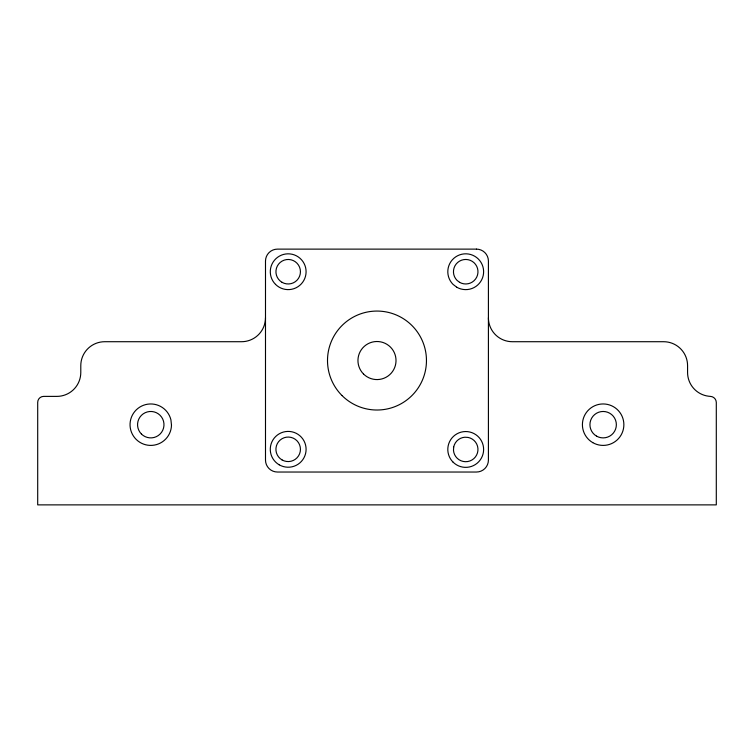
<?xml version="1.0" encoding="UTF-8"?>
<svg xmlns="http://www.w3.org/2000/svg" width="754" height="754" viewBox="0 0 754 754"><rect width="100%" height="100%" fill="white"/><g stroke="black" fill="none" stroke-linecap="round" stroke-linejoin="round"><path stroke-width="1.13" d="M265.493 317.773A23.939 23.939 0 0 1 241.553 341.713L104.731 341.713A23.939 23.939 0 0 0 80.791 365.652L80.791 372.448A23.939 23.939 0 0 1 56.852 396.387L43.685 396.387A5.985 5.985 0 0 0 37.7 402.372L37.7 504.878L716.3 504.878L716.3 402.372A6.173 6.173 0 0 0 710.315 396.387L708.392 396.189A23.939 23.939 0 0 1 687.573 372.448L687.573 365.652A23.939 23.939 0 0 0 663.633 341.713L512.343 341.713A23.939 23.939 0 0 1 488.413 317.773M453.682 447.084L453.484 450.279A12.252 12.252 0 0 0 465.472 461.702A12.252 12.252 0 0 0 477.895 450.76A12.252 12.252 0 0 0 468.074 437.424L464.879 437.226A12.252 12.252 0 0 0 453.682 447.084M476.443 249.122L277.463 249.122A11.97 11.97 0 0 0 265.493 261.091L265.493 460.063A11.97 11.97 0 0 0 277.463 472.032L476.443 472.032A11.97 11.97 0 0 0 488.413 460.063L488.413 260.884A11.97 11.97 0 0 0 476.443 249.122M459.563 282.316L457.028 280.365A12.252 12.252 0 0 1 461.542 260.196A12.252 12.252 0 0 1 477.923 272.816A12.252 12.252 0 0 1 459.563 282.316M456.726 287.208L453.022 284.352A17.907 17.907 0 0 1 459.62 254.88A17.907 17.907 0 0 1 483.55 273.316A17.907 17.907 0 0 1 456.726 287.208M171.488 425.237L170.922 419.855A20.735 20.735 0 0 0 137.869 408.451A20.735 20.735 0 0 0 141.507 443.229A20.735 20.735 0 0 0 171.488 425.237M282.062 282.335A12.252 12.252 0 0 0 300.441 271.723A12.252 12.252 0 0 0 282.062 261.11A12.252 12.252 0 0 0 282.062 282.335M282.053 459.931A12.252 12.252 0 0 0 300.441 449.327A12.252 12.252 0 0 0 282.062 438.696A12.252 12.252 0 0 0 282.053 459.931M275.53 284.381A17.907 17.907 0 0 0 305.483 276.35A17.907 17.907 0 0 0 283.551 254.428A17.907 17.907 0 0 0 275.53 284.381M279.225 464.822A17.907 17.907 0 0 0 306.096 449.327A17.907 17.907 0 0 0 279.244 433.804A17.907 17.907 0 0 0 279.225 464.822M453.05 462.117A17.907 17.907 0 0 0 483.012 454.087A17.907 17.907 0 0 0 461.071 432.155A17.907 17.907 0 0 0 453.05 462.117M363.522 374.003A19.038 19.038 0 0 0 395.369 365.473A19.038 19.038 0 0 0 372.052 342.156A19.038 19.038 0 0 0 363.522 374.003M341.996 395.53A49.481 49.481 0 0 0 424.775 373.353A49.481 49.481 0 0 0 364.173 312.75A49.481 49.481 0 0 0 341.996 395.53M596.537 436.123A13.214 13.214 0 0 0 616.357 424.681A13.214 13.214 0 0 0 596.537 413.239A13.214 13.214 0 0 0 596.537 436.123M141.422 434.021A13.214 13.214 0 0 0 163.533 428.102A13.214 13.214 0 0 0 147.341 411.92A13.214 13.214 0 0 0 141.422 434.021M592.776 442.636A20.735 20.735 0 0 0 623.869 424.681A20.735 20.735 0 0 0 592.776 406.726A20.735 20.735 0 0 0 592.776 442.636"/></g></svg>
